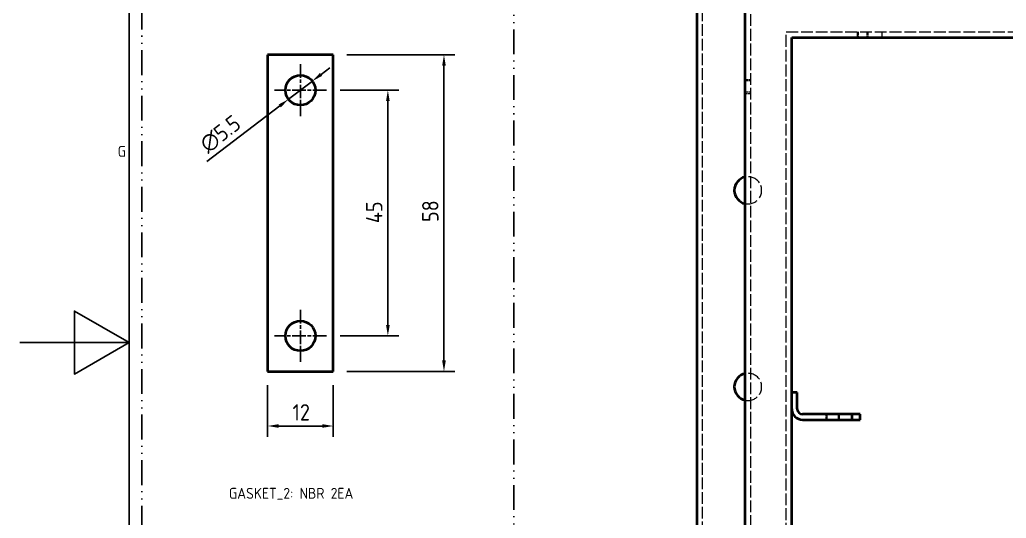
# Model space of a CAD drawing. Header units: millimetres. Extents: x 0 to 2378, y 0 to 1682.
# Drawn here: x 0 to 361, y 776.6 to 959.3 of the extents above; entities that cross this region are included whole.
import ezdxf

# ---------------------------------------------------------------- set-up
doc = ezdxf.new("R2010")
doc.units = ezdxf.units.MM
doc.header["$LTSCALE"] = 2
for name, pattern in [('CHAIN', [0.3543, 0.2362, -0.0295, 0.0591, -0.0295]), ('DASH_DOUBLE_DOT', [0.4398, 0.24, -0.06, 0.0098, -0.06, 0.01, -0.06]), ('DASHED', [0.2067, 0.1654, -0.0413])]:
    doc.linetypes.add(name, pattern=pattern)
doc.layers.get('0').update_dxf_attribs({"color": 3, "lineweight": 25})
for name, color, linetype, lineweight in [('가려진 것(ISO)', 2, 'DASHED', 18), ('가시적인 것(ISO)', 3, 'Continuous', 40), ('경계(ISO)', 7, 'Continuous', 25), ('기호(ISO)', 5, 'Continuous', 25), ('스케치 형상(ISO)', 3, 'Continuous', 25), ('중심 표식(ISO)', 1, 'Continuous', 25), ('치수(ISO)', 2, 'Continuous', 25)]:
    doc.layers.add(name, color=color, linetype=linetype, lineweight=lineweight)
doc.styles.add('문자 텍스트_PSTEK_POSCO', font='isocp.shx')
doc.styles.add('치수 텍스트_PSTEK_POSCO', font='isocp.shx')
doc.dimstyles.new('치수_PSTEK_POSCO', dxfattribs={"dimscale": 2, "dimtxt": 3, "dimasz": 2, "dimexe": 2, "dimexo": 2.5, "dimgap": 1, "dimtad": 1, "dimrnd": 1e-08, "dimdsep": 46, "dimtxsty": '치수 텍스트_PSTEK_POSCO', "dimcen": 0.09, "dimdle": 10, "dimclrd": 7, "dimclre": 7, "dimclrt": 2, "dimadec": 1, "dimazin": 2, "dimtfac": 1, "dimtmove": 0, "dimatfit": 3, "dimfxl": 0, "dimtolj": 1, "dimlwd": -1, "dimlwe": -1, "dimarcsym": 0})

# ---------------------------------------------------------------- blocks, each defined once
blk = doc.blocks.new('경계 Default Border')
at = {"layer": '경계(ISO)', "flags": 128}
for points in [[(20, 20), (20, 821), (1169, 821), (1169, 20), (20, 20)], [(0, 420.5), (20, 420.5), (10, 426.27), (10, 414.73), (20, 420.5)]]:
    blk.add_lwpolyline(points, dxfattribs=at)
at = {"layer": '경계(ISO)', "color": 2, "insert": (17.92, 454.52), "char_height": 2, "attachment_point": 7, "style": '문자 텍스트_PSTEK_POSCO'}
blk.add_mtext('G', dxfattribs=at)
blk = doc.blocks.new('*D128')
at = {"layer": 'Defpoints', "color": 0, "transparency": 16777216}
for p in [(112.2, 933.45), (112.2, 843.45), (134.7, 843.45)]:
    blk.add_point(p, dxfattribs=at)
at = {"layer": '치수(ISO)', "color": 7, "transparency": 16777216}
for p, q in [((117.2, 933.45), (138.7, 933.45)), ((134.7, 929.45), (134.7, 847.45)), ((117.2, 843.45), (138.7, 843.45))]:
    blk.add_line(p, q, dxfattribs=at)
for points in [[(134.03, 929.45), (135.37, 929.45), (134.7, 933.45)], [(134.03, 847.45), (135.37, 847.45), (134.7, 843.45)]]:
    blk.add_solid(points, dxfattribs=at)
at = {"layer": '치수(ISO)', "color": 2, "transparency": 16777216, "insert": (129.7, 884.73), "char_height": 6, "attachment_point": 4, "rotation": 90, "style": '치수 텍스트_PSTEK_POSCO'}
blk.add_mtext('\\A1;45', dxfattribs=at)
blk = doc.blocks.new('*D129')
at = {"layer": 'Defpoints', "color": 0, "transparency": 16777216}
for p in [(114.7, 946.45), (155.23, 946.45), (114.7, 830.45)]:
    blk.add_point(p, dxfattribs=at)
at = {"layer": '치수(ISO)', "color": 7, "transparency": 16777216}
for p, q in [((119.7, 946.45), (159.23, 946.45)), ((155.23, 834.45), (155.23, 942.45)), ((119.7, 830.45), (159.23, 830.45))]:
    blk.add_line(p, q, dxfattribs=at)
for points in [[(154.56, 942.45), (155.89, 942.45), (155.23, 946.45)], [(154.56, 834.45), (155.89, 834.45), (155.23, 830.45)]]:
    blk.add_solid(points, dxfattribs=at)
at = {"layer": '치수(ISO)', "color": 2, "transparency": 16777216, "insert": (150.23, 885.15), "char_height": 6, "attachment_point": 4, "rotation": 90, "style": '치수 텍스트_PSTEK_POSCO'}
blk.add_mtext('\\A1;58', dxfattribs=at)
blk = doc.blocks.new('*D130')
at = {"layer": 'Defpoints', "color": 0, "transparency": 16777216}
for p in [(107.07, 936.79), (98.32, 930.12)]:
    blk.add_point(p, dxfattribs=at)
at = {"layer": '치수(ISO)', "color": 7, "transparency": 16777216}
for p, q in [((110.25, 939.22), (113.43, 941.64)), ((107.07, 936.79), (98.32, 930.12)), ((95.14, 927.69), (68.49, 907.35))]:
    blk.add_line(p, q, dxfattribs=at)
for points in [[(109.84, 939.75), (110.65, 938.69), (107.07, 936.79)], [(94.74, 928.22), (95.55, 927.16), (98.32, 930.12)]]:
    blk.add_solid(points, dxfattribs=at)
at = {"layer": '치수(ISO)', "color": 2, "transparency": 16777216, "insert": (67.05, 912.54), "char_height": 6, "attachment_point": 4, "rotation": 37.3462, "style": '치수 텍스트_PSTEK_POSCO'}
blk.add_mtext('\\A1;∅5.5', dxfattribs=at)
blk = doc.blocks.new('*D133')
at = {"layer": 'Defpoints', "color": 0, "transparency": 16777216}
for p in [(90.7, 830.45), (114.7, 830.45), (114.7, 810.45)]:
    blk.add_point(p, dxfattribs=at)
at = {"layer": '치수(ISO)', "color": 7, "transparency": 16777216}
for p, q in [((90.7, 825.45), (90.7, 806.45)), ((114.7, 825.45), (114.7, 806.45)), ((94.7, 810.45), (110.7, 810.45))]:
    blk.add_line(p, q, dxfattribs=at)
for points in [[(94.7, 811.12), (94.7, 809.79), (90.7, 810.45)], [(110.7, 811.12), (110.7, 809.79), (114.7, 810.45)]]:
    blk.add_solid(points, dxfattribs=at)
at = {"layer": '치수(ISO)', "color": 2, "transparency": 16777216, "insert": (99.82, 815.45), "char_height": 6, "attachment_point": 4, "style": '치수 텍스트_PSTEK_POSCO'}
blk.add_mtext('\\A1;12', dxfattribs=at)

msp = doc.modelspace()

# ---------------------------------------------------------------- linework, layer by layer
at = {"layer": '가려진 것(ISO)', "ltscale": 12.957587}
msp.add_line((249.7684, 664.0656), (249.7684, 985.4656), dxfattribs=at)
at = {"layer": '가려진 것(ISO)', "ltscale": 13.053281}
msp.add_line((267.4684, 681.7656), (267.4684, 967.7656), dxfattribs=at)
at = {"layer": '가려진 것(ISO)', "ltscale": 13.06797}
msp.add_line((280.4684, 954.7656), (750.4684, 954.7656), dxfattribs=at)
at = {"layer": '가려진 것(ISO)', "ltscale": 13.102725}
msp.add_line((280.4684, 694.7656), (280.4684, 954.7656), dxfattribs=at)
at = {"layer": '가려진 것(ISO)', "ltscale": 1.904597}
for p, q in [((306.4684, 954.7656), (306.4684, 952.7656)), ((306.8474, 952.7656), (306.8474, 954.7656)), ((310.0894, 952.7656), (310.0894, 954.7656)), ((310.4684, 952.7656), (310.4684, 954.7656)), ((315.4684, 954.7656), (315.4684, 952.7656)), ((267.4684, 937.2656), (265.4684, 937.2656)), ((267.4684, 936.8326), (265.4684, 936.8326)), ((267.4684, 932.6986), (265.4684, 932.6986)), ((265.4684, 932.2656), (267.4684, 932.2656)), ((294.9684, 814.7656), (294.9684, 812.7656)), ((295.4014, 812.7656), (295.4014, 814.7656)), ((299.5354, 812.7656), (299.5354, 814.7656)), ((299.9684, 812.7656), (299.9684, 814.7656))]:
    msp.add_line(p, q, dxfattribs=at)
at = {"layer": '가려진 것(ISO)', "ltscale": 14.289262}
for centre in [(266.4684, 896.7656), (266.4684, 824.7656)]:
    msp.add_arc(centre, 5, 258.463041, 101.536959, dxfattribs=at)
at = {"layer": '가시적인 것(ISO)'}
for p, q in [((247.7684, 987.4656), (247.7684, 662.0656)), ((265.4684, 679.7656), (265.4684, 969.7656)), ((282.4684, 952.7656), (748.4684, 952.7656)), ((282.4684, 696.7656), (282.4684, 952.7656)), ((90.6966, 946.4532), (90.6966, 830.4532)), ((114.6966, 946.4532), (90.6966, 946.4532)), ((114.6966, 830.4532), (114.6966, 946.4532)), ((90.6966, 830.4532), (114.6966, 830.4532)), ((284.4684, 822.7656), (282.4684, 822.7656)), ((284.4684, 816.7656), (284.4684, 822.7656)), ((304.4684, 814.7656), (286.4684, 814.7656)), ((286.4684, 812.7656), (304.4684, 812.7656)), ((307.4684, 814.7656), (304.4684, 814.7656)), ((304.4684, 814.7656), (304.4684, 812.7656)), ((304.4684, 812.7656), (307.4684, 812.7656)), ((307.4684, 812.7656), (307.4684, 814.7656))]:
    msp.add_line(p, q, dxfattribs=at)
for centre in [(102.6966, 933.4532), (102.6966, 843.4532)]:
    msp.add_circle(centre, 5.5, dxfattribs=at)
for centre, radius, start, end in [((266.4684, 896.7656), 5, 101.536959, 258.463041), ((266.4684, 824.7656), 5, 101.536959, 258.463041), ((286.4684, 816.7656), 4, 180, 270), ((286.4684, 816.7656), 2, 180, 270)]:
    msp.add_arc(centre, radius, start, end, dxfattribs=at)
at = {"layer": '스케치 형상(ISO)', "color": 6, "linetype": 'DASH_DOUBLE_DOT', "ltscale": 18.97216}
for p, q in [((44.7205, 638.6319), (44.7205, 1155.9572)), ((180.7904, 1155.9572), (180.7904, 638.6319))]:
    msp.add_line(p, q, dxfattribs=at)
at = {"layer": '중심 표식(ISO)', "linetype": 'CHAIN', "ltscale": 10.556371}
for p, q in [((102.6966, 942.9532), (102.6966, 923.9532)), ((112.1966, 933.4532), (93.1966, 933.4532)), ((102.6966, 852.9532), (102.6966, 833.9532)), ((112.1966, 843.4532), (93.1966, 843.4532))]:
    msp.add_line(p, q, dxfattribs=at)

# ---------------------------------------------------------------- block references
at = {"xscale": 2, "yscale": 2, "zscale": 2}
msp.add_blockref('경계 Default Border', (0, 0), dxfattribs=at)

# ---------------------------------------------------------------- texts
at = {"layer": '기호(ISO)', "color": 2, "insert": (76.5325, 785.6095), "char_height": 4, "width": 55.852933, "attachment_point": 4, "style": '문자 텍스트_PSTEK_POSCO'}
msp.add_mtext('{\\fISOCP|b0|i0;\\H4.0000;GASKET_2: NBR 2EA}', dxfattribs=at)

# ---------------------------------------------------------------- dimensions: what is measured, and where the dimension line sits
at = {"layer": '치수(ISO)', "color": 7}
for base, p1, p2, angle, picture, middle in [((155.2273, 946.4532), (114.6966, 830.4532), (114.6966, 946.4532), 90, '*D129', (155.2273, 888.4532)), ((134.7009, 843.4532), (112.1966, 933.4532), (112.1966, 843.4532), 90, '*D128', (134.7009, 888.4532)), ((114.6966, 810.4532), (90.6966, 830.4532), (114.6966, 830.4532), 180, '*D133', (102.6966, 810.4532))]:
    dim = msp.add_linear_dim(base=base, p1=p1, p2=p2, angle=angle, dimstyle='치수_PSTEK_POSCO', override={"dimdec": 2, "dimlfac": 0.5, "dimtp": 0, "dimtm": 0, "dimtdec": 2, "dimtofl": 0, "dimatfit": 1}, dxfattribs=at)
    dim.commit()
    dim.dimension.update_dxf_attribs({"geometry": picture, "text_midpoint": middle, "dimtype": 160})
dim = msp.add_diameter_dim_2p(p1=(107.069, 936.7897), p2=(98.3242, 930.1167), dimstyle='치수_PSTEK_POSCO', override={"dimdec": 2, "dimlfac": 0.5, "dimtp": 0, "dimtm": 0, "dimtdec": 2, "dimatfit": 2}, dxfattribs=at)
dim.commit()
dim.dimension.update_dxf_attribs({"geometry": '*D130', "text_midpoint": (75.6685, 912.8288), "dimtype": 163})

doc.saveas('drawing.dxf')
